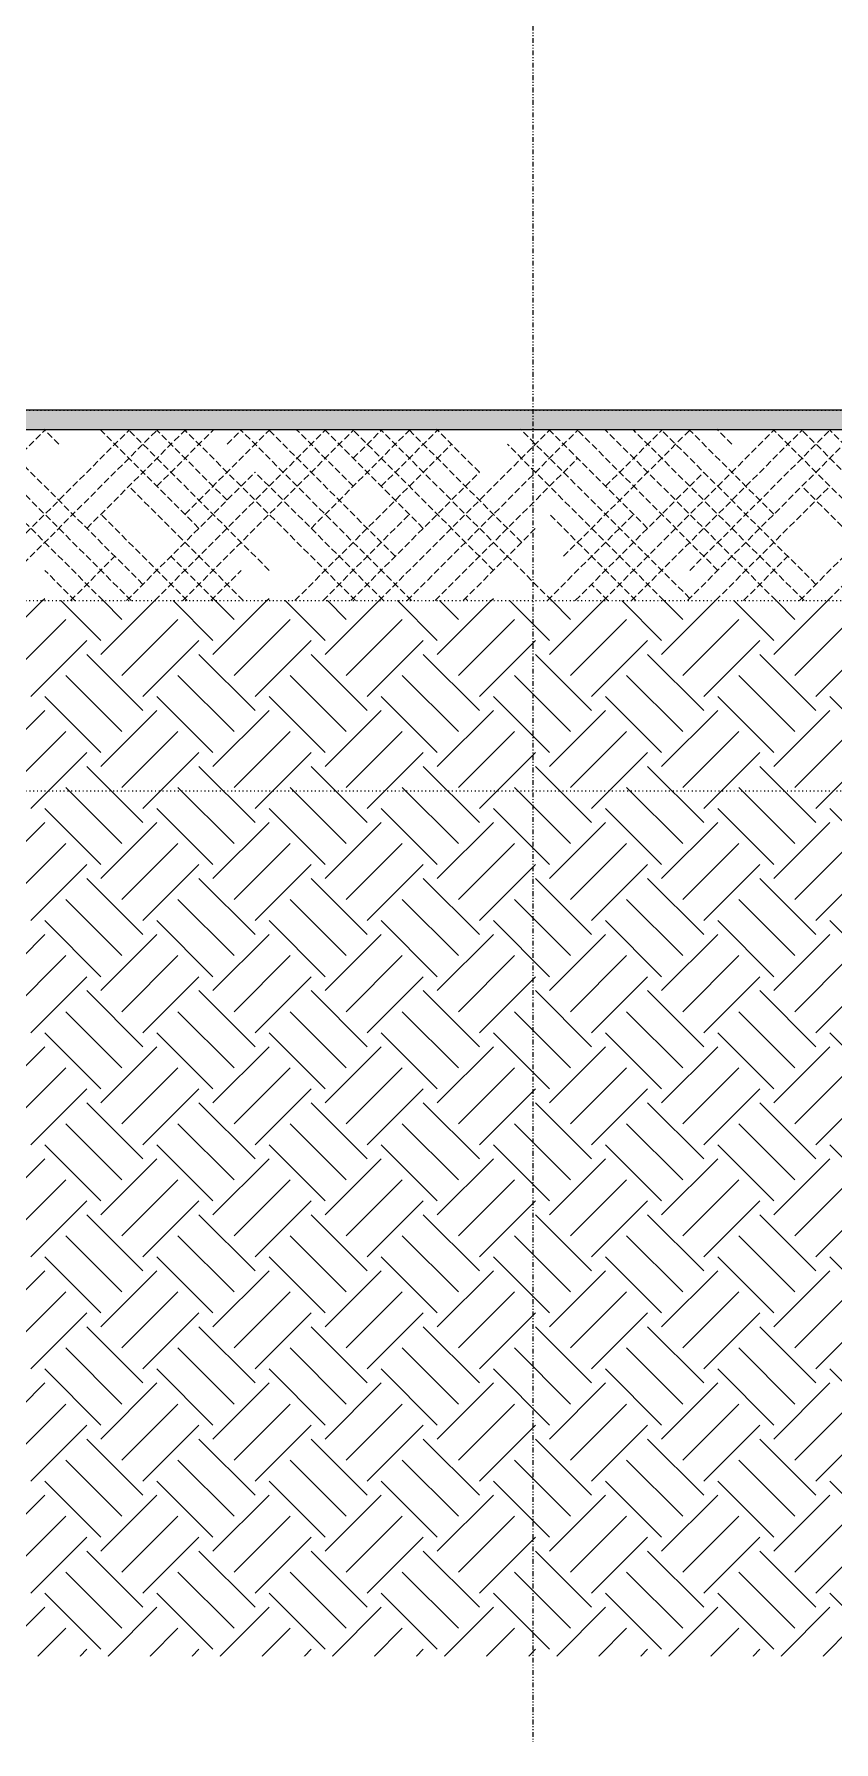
# Model space of a CAD drawing. Extents: x 37185 to 43130, y -8131 to -3926.
# Drawn here: x 40942.3 to 41026.3, y -5192.9 to -5013.3 of the extents above; entities that cross this region are included whole.
import ezdxf

# ---------------------------------------------------------------- set-up
doc = ezdxf.new("R2010")
doc.units = 0
doc.header["$MEASUREMENT"] = 0
for name, pattern in [('ESTILO_TQS_0001', [1, 0.7, -0.3]), ('ESTILO_TQS_0002', [0.4, 0.1, -0.3]), ('ESTILO_TQS_0004', [1.12, 0.5, -0.2, 0.01, -0.2, 0.01, -0.2])]:
    doc.linetypes.add(name, pattern=pattern)
for name, color, linetype in [('47', 15, 'CONTINUOUS'), ('67', 7, 'CONTINUOUS'), ('68', 4, 'CONTINUOUS'), ('70', 160, 'CONTINUOUS'), ('96', 252, 'CONTINUOUS')]:
    doc.layers.add(name, color=color, linetype=linetype)

msp = doc.modelspace()

# ---------------------------------------------------------------- linework, layer by layer
at = {"layer": '47', "linetype": 'Continuous'}
for p, q in [((40937.49, -5078.53), (40943.15, -5072.87)), ((40949.28, -5077.06), (40945.09, -5072.87)), ((40949.28, -5078.53), (40954.94, -5072.87)), ((40951.49, -5074.85), (40949.51, -5072.87)), ((40961.06, -5077.06), (40956.88, -5072.87)), ((40961.06, -5078.53), (40966.73, -5072.87)), ((40963.27, -5074.85), (40961.3, -5072.87)), ((40972.85, -5077.06), (40968.66, -5072.87)), ((40972.85, -5078.53), (40978.51, -5072.87)), ((40975.06, -5074.85), (40973.08, -5072.87)), ((40984.63, -5077.06), (40980.45, -5072.87)), ((40984.63, -5078.53), (40990.3, -5072.87)), ((40986.84, -5074.85), (40984.87, -5072.87)), ((40996.42, -5077.06), (40992.23, -5072.87)), ((40996.42, -5078.53), (41002.08, -5072.87)), ((40998.63, -5074.85), (40996.65, -5072.87)), ((41008.2, -5077.06), (41004.02, -5072.87)), ((41008.2, -5078.53), (41013.87, -5072.87)), ((41010.41, -5074.85), (41008.44, -5072.87)), ((41019.99, -5077.06), (41015.8, -5072.87)), ((41019.99, -5078.53), (41025.65, -5072.87)), ((41022.2, -5074.85), (41020.22, -5072.87)), ((40939.7, -5080.74), (40945.6, -5074.85)), ((40951.49, -5080.74), (40957.38, -5074.85)), ((40963.27, -5080.74), (40969.17, -5074.85)), ((40975.06, -5080.74), (40980.95, -5074.85)), ((40986.84, -5080.74), (40992.74, -5074.85)), ((40998.63, -5080.74), (41004.52, -5074.85)), ((41010.41, -5080.74), (41016.31, -5074.85)), ((41022.2, -5080.74), (41028.09, -5074.85)), ((40941.91, -5082.95), (40947.81, -5077.06)), ((40953.7, -5082.95), (40959.59, -5077.06)), ((40965.48, -5082.95), (40971.38, -5077.06)), ((40977.27, -5082.95), (40983.16, -5077.06)), ((40989.05, -5082.95), (40994.95, -5077.06)), ((41000.84, -5082.95), (41006.73, -5077.06)), ((41012.62, -5082.95), (41018.52, -5077.06)), ((41024.41, -5082.95), (41030.3, -5077.06)), ((40953.7, -5084.43), (40947.81, -5078.53)), ((40965.48, -5084.43), (40959.59, -5078.53)), ((40977.27, -5084.43), (40971.38, -5078.53)), ((40989.05, -5084.43), (40983.16, -5078.53)), ((41000.84, -5084.43), (40994.95, -5078.53)), ((41012.62, -5084.43), (41006.73, -5078.53)), ((41024.41, -5084.43), (41018.52, -5078.53)), ((40951.49, -5086.64), (40945.6, -5080.74)), ((40963.27, -5086.64), (40957.38, -5080.74)), ((40975.06, -5086.64), (40969.17, -5080.74)), ((40986.84, -5086.64), (40980.95, -5080.74)), ((40998.63, -5086.64), (40992.74, -5080.74)), ((41010.41, -5086.64), (41004.52, -5080.74)), ((41022.2, -5086.64), (41016.31, -5080.74)), ((40949.28, -5088.85), (40943.39, -5082.95)), ((40961.06, -5088.85), (40955.17, -5082.95)), ((40972.85, -5088.85), (40966.96, -5082.95)), ((40984.63, -5088.85), (40978.74, -5082.95)), ((40996.42, -5088.85), (40990.53, -5082.95)), ((41008.2, -5088.85), (41002.31, -5082.95)), ((41019.99, -5088.85), (41014.1, -5082.95)), ((41031.77, -5088.85), (41025.88, -5082.95)), ((40937.49, -5090.32), (40943.39, -5084.43)), ((40949.28, -5090.32), (40955.17, -5084.43)), ((40961.06, -5090.32), (40966.96, -5084.43)), ((40972.85, -5090.32), (40978.74, -5084.43)), ((40984.63, -5090.32), (40990.53, -5084.43)), ((40996.42, -5090.32), (41002.31, -5084.43)), ((41008.2, -5090.32), (41014.1, -5084.43)), ((41019.99, -5090.32), (41025.88, -5084.43)), ((40939.7, -5092.53), (40945.6, -5086.64)), ((40951.49, -5092.53), (40957.38, -5086.64)), ((40963.27, -5092.53), (40969.17, -5086.64)), ((40975.06, -5092.53), (40980.95, -5086.64)), ((40986.84, -5092.53), (40992.74, -5086.64)), ((40998.63, -5092.53), (41004.52, -5086.64)), ((41010.41, -5092.53), (41016.31, -5086.64)), ((41022.2, -5092.53), (41028.09, -5086.64)), ((40941.91, -5094.74), (40947.81, -5088.85)), ((40953.7, -5096.21), (40947.81, -5090.32)), ((40953.7, -5094.74), (40959.59, -5088.85)), ((40965.48, -5096.21), (40959.59, -5090.32)), ((40965.48, -5094.74), (40971.38, -5088.85)), ((40977.27, -5096.21), (40971.38, -5090.32)), ((40977.27, -5094.74), (40983.16, -5088.85)), ((40989.05, -5096.21), (40983.16, -5090.32)), ((40989.05, -5094.74), (40994.95, -5088.85)), ((41000.84, -5096.21), (40994.95, -5090.32)), ((41000.84, -5094.74), (41006.73, -5088.85)), ((41012.62, -5096.21), (41006.73, -5090.32)), ((41012.62, -5094.74), (41018.52, -5088.85)), ((41024.41, -5096.21), (41018.52, -5090.32)), ((41024.41, -5094.74), (41030.3, -5088.85)), ((40951.49, -5098.42), (40945.6, -5092.53)), ((40963.27, -5098.42), (40957.38, -5092.53)), ((40975.06, -5098.42), (40969.17, -5092.53)), ((40986.84, -5098.42), (40980.95, -5092.53)), ((40998.63, -5098.42), (40992.74, -5092.53)), ((41010.41, -5098.42), (41004.52, -5092.53)), ((41022.2, -5098.42), (41016.31, -5092.53)), ((40949.28, -5100.63), (40943.39, -5094.74)), ((40961.06, -5100.63), (40955.17, -5094.74)), ((40972.85, -5100.63), (40966.96, -5094.74)), ((40984.63, -5100.63), (40978.74, -5094.74)), ((40996.42, -5100.63), (40990.53, -5094.74)), ((41008.2, -5100.63), (41002.31, -5094.74)), ((41019.99, -5100.63), (41014.1, -5094.74)), ((41031.77, -5100.63), (41025.88, -5094.74)), ((40937.49, -5102.1), (40943.39, -5096.21)), ((40949.28, -5102.1), (40955.17, -5096.21)), ((40961.06, -5102.1), (40966.96, -5096.21)), ((40972.85, -5102.1), (40978.74, -5096.21)), ((40984.63, -5102.1), (40990.53, -5096.21)), ((40996.42, -5102.1), (41002.31, -5096.21)), ((41008.2, -5102.1), (41014.1, -5096.21)), ((41019.99, -5102.1), (41025.88, -5096.21)), ((40939.7, -5104.31), (40945.6, -5098.42)), ((40951.49, -5104.31), (40957.38, -5098.42)), ((40963.27, -5104.31), (40969.17, -5098.42)), ((40975.06, -5104.31), (40980.95, -5098.42)), ((40986.84, -5104.31), (40992.74, -5098.42)), ((40998.63, -5104.31), (41004.52, -5098.42)), ((41010.41, -5104.31), (41016.31, -5098.42)), ((41022.2, -5104.31), (41028.09, -5098.42)), ((40941.91, -5106.52), (40947.81, -5100.63)), ((40953.7, -5106.52), (40959.59, -5100.63)), ((40965.48, -5106.52), (40971.38, -5100.63)), ((40977.27, -5106.52), (40983.16, -5100.63)), ((40989.05, -5106.52), (40994.95, -5100.63)), ((41000.84, -5106.52), (41006.73, -5100.63)), ((41012.62, -5106.52), (41018.52, -5100.63)), ((41024.41, -5106.52), (41030.3, -5100.63)), ((40953.7, -5108), (40947.81, -5102.1)), ((40965.48, -5108), (40959.59, -5102.1)), ((40977.27, -5108), (40971.38, -5102.1)), ((40989.05, -5108), (40983.16, -5102.1)), ((41000.84, -5108), (40994.95, -5102.1)), ((41012.62, -5108), (41006.73, -5102.1)), ((41024.41, -5108), (41018.52, -5102.1)), ((40951.49, -5110.21), (40945.6, -5104.31)), ((40963.27, -5110.21), (40957.38, -5104.31)), ((40975.06, -5110.21), (40969.17, -5104.31)), ((40986.84, -5110.21), (40980.95, -5104.31)), ((40998.63, -5110.21), (40992.74, -5104.31)), ((41010.41, -5110.21), (41004.52, -5104.31)), ((41022.2, -5110.21), (41016.31, -5104.31)), ((40937.49, -5113.89), (40943.39, -5108)), ((40949.28, -5112.42), (40943.39, -5106.52)), ((40949.28, -5113.89), (40955.17, -5108)), ((40961.06, -5112.42), (40955.17, -5106.52)), ((40961.06, -5113.89), (40966.96, -5108)), ((40972.85, -5112.42), (40966.96, -5106.52)), ((40972.85, -5113.89), (40978.74, -5108)), ((40984.63, -5112.42), (40978.74, -5106.52)), ((40984.63, -5113.89), (40990.53, -5108)), ((40996.42, -5112.42), (40990.53, -5106.52)), ((40996.42, -5113.89), (41002.31, -5108)), ((41008.2, -5112.42), (41002.31, -5106.52)), ((41008.2, -5113.89), (41014.1, -5108)), ((41019.99, -5112.42), (41014.1, -5106.52)), ((41019.99, -5113.89), (41025.88, -5108)), ((41031.77, -5112.42), (41025.88, -5106.52)), ((40939.7, -5116.1), (40945.6, -5110.21)), ((40951.49, -5116.1), (40957.38, -5110.21)), ((40963.27, -5116.1), (40969.17, -5110.21)), ((40975.06, -5116.1), (40980.95, -5110.21)), ((40986.84, -5116.1), (40992.74, -5110.21)), ((40998.63, -5116.1), (41004.52, -5110.21)), ((41010.41, -5116.1), (41016.31, -5110.21)), ((41022.2, -5116.1), (41028.09, -5110.21)), ((40941.91, -5118.31), (40947.81, -5112.42)), ((40953.7, -5118.31), (40959.59, -5112.42)), ((40965.48, -5118.31), (40971.38, -5112.42)), ((40977.27, -5118.31), (40983.16, -5112.42)), ((40989.05, -5118.31), (40994.95, -5112.42)), ((41000.84, -5118.31), (41006.73, -5112.42)), ((41012.62, -5118.31), (41018.52, -5112.42)), ((41024.41, -5118.31), (41030.3, -5112.42)), ((40953.7, -5119.78), (40947.81, -5113.89)), ((40965.48, -5119.78), (40959.59, -5113.89)), ((40977.27, -5119.78), (40971.38, -5113.89)), ((40989.05, -5119.78), (40983.16, -5113.89)), ((41000.84, -5119.78), (40994.95, -5113.89)), ((41012.62, -5119.78), (41006.73, -5113.89)), ((41024.41, -5119.78), (41018.52, -5113.89)), ((40951.49, -5121.99), (40945.6, -5116.1)), ((40963.27, -5121.99), (40957.38, -5116.1)), ((40975.06, -5121.99), (40969.17, -5116.1)), ((40986.84, -5121.99), (40980.95, -5116.1)), ((40998.63, -5121.99), (40992.74, -5116.1)), ((41010.41, -5121.99), (41004.52, -5116.1)), ((41022.2, -5121.99), (41016.31, -5116.1)), ((40949.28, -5124.2), (40943.39, -5118.31)), ((40961.06, -5124.2), (40955.17, -5118.31)), ((40972.85, -5124.2), (40966.96, -5118.31)), ((40984.63, -5124.2), (40978.74, -5118.31)), ((40996.42, -5124.2), (40990.53, -5118.31)), ((41008.2, -5124.2), (41002.31, -5118.31)), ((41019.99, -5124.2), (41014.1, -5118.31)), ((41031.77, -5124.2), (41025.88, -5118.31)), ((40937.49, -5125.67), (40943.39, -5119.78)), ((40949.28, -5125.67), (40955.17, -5119.78)), ((40961.06, -5125.67), (40966.96, -5119.78)), ((40972.85, -5125.67), (40978.74, -5119.78)), ((40984.63, -5125.67), (40990.53, -5119.78)), ((40996.42, -5125.67), (41002.31, -5119.78)), ((41008.2, -5125.67), (41014.1, -5119.78)), ((41019.99, -5125.67), (41025.88, -5119.78)), ((40939.7, -5127.88), (40945.6, -5121.99)), ((40951.49, -5127.88), (40957.38, -5121.99)), ((40963.27, -5127.88), (40969.17, -5121.99)), ((40975.06, -5127.88), (40980.95, -5121.99)), ((40986.84, -5127.88), (40992.74, -5121.99)), ((40998.63, -5127.88), (41004.52, -5121.99)), ((41010.41, -5127.88), (41016.31, -5121.99)), ((41022.2, -5127.88), (41028.09, -5121.99)), ((40941.91, -5130.09), (40947.81, -5124.2)), ((40953.7, -5130.09), (40959.59, -5124.2)), ((40965.48, -5130.09), (40971.38, -5124.2)), ((40977.27, -5130.09), (40983.16, -5124.2)), ((40989.05, -5130.09), (40994.95, -5124.2)), ((41000.84, -5130.09), (41006.73, -5124.2)), ((41012.62, -5130.09), (41018.52, -5124.2)), ((41024.41, -5130.09), (41030.3, -5124.2)), ((40953.7, -5131.57), (40947.81, -5125.67)), ((40965.48, -5131.57), (40959.59, -5125.67)), ((40977.27, -5131.57), (40971.38, -5125.67)), ((40989.05, -5131.57), (40983.16, -5125.67)), ((41000.84, -5131.57), (40994.95, -5125.67)), ((41012.62, -5131.57), (41006.73, -5125.67)), ((41024.41, -5131.57), (41018.52, -5125.67)), ((40951.49, -5133.78), (40945.6, -5127.88)), ((40963.27, -5133.78), (40957.38, -5127.88)), ((40975.06, -5133.78), (40969.17, -5127.88)), ((40986.84, -5133.78), (40980.95, -5127.88)), ((40998.63, -5133.78), (40992.74, -5127.88)), ((41010.41, -5133.78), (41004.52, -5127.88)), ((41022.2, -5133.78), (41016.31, -5127.88)), ((40937.49, -5137.46), (40943.39, -5131.57)), ((40949.28, -5135.99), (40943.39, -5130.09)), ((40949.28, -5137.46), (40955.17, -5131.57)), ((40961.06, -5135.99), (40955.17, -5130.09)), ((40961.06, -5137.46), (40966.96, -5131.57)), ((40972.85, -5135.99), (40966.96, -5130.09)), ((40972.85, -5137.46), (40978.74, -5131.57)), ((40984.63, -5135.99), (40978.74, -5130.09)), ((40984.63, -5137.46), (40990.53, -5131.57)), ((40996.42, -5135.99), (40990.53, -5130.09)), ((40996.42, -5137.46), (41002.31, -5131.57)), ((41008.2, -5135.99), (41002.31, -5130.09)), ((41008.2, -5137.46), (41014.1, -5131.57)), ((41019.99, -5135.99), (41014.1, -5130.09)), ((41019.99, -5137.46), (41025.88, -5131.57)), ((41031.77, -5135.99), (41025.88, -5130.09)), ((40939.7, -5139.67), (40945.6, -5133.78)), ((40951.49, -5139.67), (40957.38, -5133.78)), ((40963.27, -5139.67), (40969.17, -5133.78)), ((40975.06, -5139.67), (40980.95, -5133.78)), ((40986.84, -5139.67), (40992.74, -5133.78)), ((40998.63, -5139.67), (41004.52, -5133.78)), ((41010.41, -5139.67), (41016.31, -5133.78)), ((41022.2, -5139.67), (41028.09, -5133.78)), ((40941.91, -5141.88), (40947.81, -5135.99)), ((40953.7, -5141.88), (40959.59, -5135.99)), ((40965.48, -5141.88), (40971.38, -5135.99)), ((40977.27, -5141.88), (40983.16, -5135.99)), ((40989.05, -5141.88), (40994.95, -5135.99)), ((41000.84, -5141.88), (41006.73, -5135.99)), ((41012.62, -5141.88), (41018.52, -5135.99)), ((41024.41, -5141.88), (41030.3, -5135.99)), ((40953.7, -5143.35), (40947.81, -5137.46)), ((40965.48, -5143.35), (40959.59, -5137.46)), ((40977.27, -5143.35), (40971.38, -5137.46)), ((40989.05, -5143.35), (40983.16, -5137.46)), ((41000.84, -5143.35), (40994.95, -5137.46)), ((41012.62, -5143.35), (41006.73, -5137.46)), ((41024.41, -5143.35), (41018.52, -5137.46)), ((40951.49, -5145.56), (40945.6, -5139.67)), ((40963.27, -5145.56), (40957.38, -5139.67)), ((40975.06, -5145.56), (40969.17, -5139.67)), ((40986.84, -5145.56), (40980.95, -5139.67)), ((40998.63, -5145.56), (40992.74, -5139.67)), ((41010.41, -5145.56), (41004.52, -5139.67)), ((41022.2, -5145.56), (41016.31, -5139.67)), ((40949.28, -5147.77), (40943.39, -5141.88)), ((40961.06, -5147.77), (40955.17, -5141.88)), ((40972.85, -5147.77), (40966.96, -5141.88)), ((40984.63, -5147.77), (40978.74, -5141.88)), ((40996.42, -5147.77), (40990.53, -5141.88)), ((41008.2, -5147.77), (41002.31, -5141.88)), ((41019.99, -5147.77), (41014.1, -5141.88)), ((41031.77, -5147.77), (41025.88, -5141.88)), ((40937.49, -5149.24), (40943.39, -5143.35)), ((40949.28, -5149.24), (40955.17, -5143.35)), ((40961.06, -5149.24), (40966.96, -5143.35)), ((40972.85, -5149.24), (40978.74, -5143.35)), ((40984.63, -5149.24), (40990.53, -5143.35)), ((40996.42, -5149.24), (41002.31, -5143.35)), ((41008.2, -5149.24), (41014.1, -5143.35)), ((41019.99, -5149.24), (41025.88, -5143.35)), ((40939.7, -5151.45), (40945.6, -5145.56)), ((40951.49, -5151.45), (40957.38, -5145.56)), ((40963.27, -5151.45), (40969.17, -5145.56)), ((40975.06, -5151.45), (40980.95, -5145.56)), ((40986.84, -5151.45), (40992.74, -5145.56)), ((40998.63, -5151.45), (41004.52, -5145.56)), ((41010.41, -5151.45), (41016.31, -5145.56)), ((41022.2, -5151.45), (41028.09, -5145.56)), ((40941.91, -5153.66), (40947.81, -5147.77)), ((40953.7, -5153.66), (40959.59, -5147.77)), ((40965.48, -5153.66), (40971.38, -5147.77)), ((40977.27, -5153.66), (40983.16, -5147.77)), ((40989.05, -5153.66), (40994.95, -5147.77)), ((41000.84, -5153.66), (41006.73, -5147.77)), ((41012.62, -5153.66), (41018.52, -5147.77)), ((41024.41, -5153.66), (41030.3, -5147.77)), ((40953.7, -5155.14), (40947.81, -5149.24)), ((40965.48, -5155.14), (40959.59, -5149.24)), ((40977.27, -5155.14), (40971.38, -5149.24)), ((40989.05, -5155.14), (40983.16, -5149.24)), ((41000.84, -5155.14), (40994.95, -5149.24)), ((41012.62, -5155.14), (41006.73, -5149.24)), ((41024.41, -5155.14), (41018.52, -5149.24)), ((40951.49, -5157.35), (40945.6, -5151.45)), ((40963.27, -5157.35), (40957.38, -5151.45)), ((40975.06, -5157.35), (40969.17, -5151.45)), ((40986.84, -5157.35), (40980.95, -5151.45)), ((40998.63, -5157.35), (40992.74, -5151.45)), ((41010.41, -5157.35), (41004.52, -5151.45)), ((41022.2, -5157.35), (41016.31, -5151.45)), ((40949.28, -5159.56), (40943.39, -5153.66)), ((40961.06, -5159.56), (40955.17, -5153.66)), ((40972.85, -5159.56), (40966.96, -5153.66)), ((40984.63, -5159.56), (40978.74, -5153.66)), ((40996.42, -5159.56), (40990.53, -5153.66)), ((41008.2, -5159.56), (41002.31, -5153.66)), ((41019.99, -5159.56), (41014.1, -5153.66)), ((41031.77, -5159.56), (41025.88, -5153.66)), ((40937.49, -5161.03), (40943.39, -5155.14)), ((40949.28, -5161.03), (40955.17, -5155.14)), ((40961.06, -5161.03), (40966.96, -5155.14)), ((40972.85, -5161.03), (40978.74, -5155.14)), ((40984.63, -5161.03), (40990.53, -5155.14)), ((40996.42, -5161.03), (41002.31, -5155.14)), ((41008.2, -5161.03), (41014.1, -5155.14)), ((41019.99, -5161.03), (41025.88, -5155.14)), ((40939.7, -5163.24), (40945.6, -5157.35)), ((40951.49, -5163.24), (40957.38, -5157.35)), ((40963.27, -5163.24), (40969.17, -5157.35)), ((40975.06, -5163.24), (40980.95, -5157.35)), ((40986.84, -5163.24), (40992.74, -5157.35)), ((40998.63, -5163.24), (41004.52, -5157.35)), ((41010.41, -5163.24), (41016.31, -5157.35)), ((41022.2, -5163.24), (41028.09, -5157.35)), ((40941.91, -5165.45), (40947.81, -5159.56)), ((40953.7, -5165.45), (40959.59, -5159.56)), ((40965.48, -5165.45), (40971.38, -5159.56)), ((40977.27, -5165.45), (40983.16, -5159.56)), ((40989.05, -5165.45), (40994.95, -5159.56)), ((41000.84, -5165.45), (41006.73, -5159.56)), ((41012.62, -5165.45), (41018.52, -5159.56)), ((41024.41, -5165.45), (41030.3, -5159.56)), ((40953.7, -5166.92), (40947.81, -5161.03)), ((40965.48, -5166.92), (40959.59, -5161.03)), ((40977.27, -5166.92), (40971.38, -5161.03)), ((40989.05, -5166.92), (40983.16, -5161.03)), ((41000.84, -5166.92), (40994.95, -5161.03)), ((41012.62, -5166.92), (41006.73, -5161.03)), ((41024.41, -5166.92), (41018.52, -5161.03)), ((40951.49, -5169.13), (40945.6, -5163.24)), ((40963.27, -5169.13), (40957.38, -5163.24)), ((40975.06, -5169.13), (40969.17, -5163.24)), ((40986.84, -5169.13), (40980.95, -5163.24)), ((40998.63, -5169.13), (40992.74, -5163.24)), ((41010.41, -5169.13), (41004.52, -5163.24)), ((41022.2, -5169.13), (41016.31, -5163.24)), ((40949.28, -5171.34), (40943.39, -5165.45)), ((40961.06, -5171.34), (40955.17, -5165.45)), ((40972.85, -5171.34), (40966.96, -5165.45)), ((40984.63, -5171.34), (40978.74, -5165.45)), ((40996.42, -5171.34), (40990.53, -5165.45)), ((41008.2, -5171.34), (41002.31, -5165.45)), ((41019.99, -5171.34), (41014.1, -5165.45)), ((41031.77, -5171.34), (41025.88, -5165.45)), ((40937.49, -5172.82), (40943.39, -5166.92)), ((40949.28, -5172.82), (40955.17, -5166.92)), ((40961.06, -5172.82), (40966.96, -5166.92)), ((40972.85, -5172.82), (40978.74, -5166.92)), ((40984.63, -5172.82), (40990.53, -5166.92)), ((40996.42, -5172.82), (41002.31, -5166.92)), ((41008.2, -5172.82), (41014.1, -5166.92)), ((41019.99, -5172.82), (41025.88, -5166.92)), ((40939.7, -5175.02), (40945.6, -5169.13)), ((40951.49, -5175.02), (40957.38, -5169.13)), ((40963.27, -5175.02), (40969.17, -5169.13)), ((40975.06, -5175.02), (40980.95, -5169.13)), ((40986.84, -5175.02), (40992.74, -5169.13)), ((40998.63, -5175.02), (41004.52, -5169.13)), ((41010.41, -5175.02), (41016.31, -5169.13)), ((41022.2, -5175.02), (41028.09, -5169.13)), ((40941.91, -5177.23), (40947.81, -5171.34)), ((40953.7, -5178.71), (40947.81, -5172.82)), ((40953.7, -5177.23), (40959.59, -5171.34)), ((40965.48, -5178.71), (40959.59, -5172.82)), ((40965.48, -5177.23), (40971.38, -5171.34)), ((40977.27, -5178.71), (40971.38, -5172.82)), ((40977.27, -5177.23), (40983.16, -5171.34)), ((40989.05, -5178.71), (40983.16, -5172.82)), ((40989.05, -5177.23), (40994.95, -5171.34)), ((41000.84, -5178.71), (40994.95, -5172.82)), ((41000.84, -5177.23), (41006.73, -5171.34)), ((41012.62, -5178.71), (41006.73, -5172.82)), ((41012.62, -5177.23), (41018.52, -5171.34)), ((41024.41, -5178.71), (41018.52, -5172.82)), ((41024.41, -5177.23), (41030.3, -5171.34)), ((40951.49, -5180.92), (40945.6, -5175.02)), ((40963.27, -5180.92), (40957.38, -5175.02)), ((40975.06, -5180.92), (40969.17, -5175.02)), ((40986.84, -5180.92), (40980.95, -5175.02)), ((40998.63, -5180.92), (40992.74, -5175.02)), ((41010.41, -5180.92), (41004.52, -5175.02)), ((41022.2, -5180.92), (41016.31, -5175.02)), ((40949.28, -5183.13), (40943.39, -5177.23)), ((40961.06, -5183.13), (40955.17, -5177.23)), ((40972.85, -5183.13), (40966.96, -5177.23)), ((40984.63, -5183.13), (40978.74, -5177.23)), ((40996.42, -5183.13), (40990.53, -5177.23)), ((41008.2, -5183.13), (41002.31, -5177.23)), ((41019.99, -5183.13), (41014.1, -5177.23)), ((41031.77, -5183.13), (41025.88, -5177.23)), ((40938.25, -5183.85), (40943.39, -5178.71)), ((40950.03, -5183.85), (40955.17, -5178.71)), ((40961.82, -5183.85), (40966.96, -5178.71)), ((40973.6, -5183.85), (40978.74, -5178.71)), ((40985.39, -5183.85), (40990.53, -5178.71)), ((40997.17, -5183.85), (41002.31, -5178.71)), ((41008.96, -5183.85), (41014.1, -5178.71)), ((41020.74, -5183.85), (41025.88, -5178.71)), ((40942.67, -5183.85), (40945.6, -5180.92)), ((40954.45, -5183.85), (40957.38, -5180.92)), ((40966.24, -5183.85), (40969.17, -5180.92)), ((40978.02, -5183.85), (40980.95, -5180.92)), ((40989.81, -5183.85), (40992.74, -5180.92)), ((41001.59, -5183.85), (41004.52, -5180.92)), ((41013.38, -5183.85), (41016.31, -5180.92)), ((41025.16, -5183.85), (41028.09, -5180.92)), ((40947.09, -5183.85), (40947.81, -5183.13)), ((40958.87, -5183.85), (40959.59, -5183.13)), ((40970.66, -5183.85), (40971.38, -5183.13)), ((40982.44, -5183.85), (40983.16, -5183.13)), ((40994.23, -5183.85), (40994.95, -5183.13)), ((41006.01, -5183.85), (41006.73, -5183.13)), ((41017.8, -5183.85), (41018.52, -5183.13)), ((40942.63, -5183.85), (40942.63, -5183.85)), ((40947.05, -5183.85), (40947.05, -5183.85)), ((40950, -5183.85), (40950, -5183.85)), ((40954.42, -5183.85), (40954.42, -5183.85)), ((40958.84, -5183.85), (40958.84, -5183.85)), ((40961.78, -5183.85), (40961.78, -5183.85)), ((40966.2, -5183.85), (40966.2, -5183.85)), ((40970.62, -5183.85), (40970.62, -5183.85)), ((40973.57, -5183.85), (40973.57, -5183.85)), ((40977.99, -5183.85), (40977.99, -5183.85)), ((40982.41, -5183.85), (40982.41, -5183.85)), ((40985.35, -5183.85), (40985.35, -5183.85)), ((40989.77, -5183.85), (40989.77, -5183.85)), ((40994.19, -5183.85), (40994.19, -5183.85)), ((40997.14, -5183.85), (40997.14, -5183.85)), ((41001.56, -5183.85), (41001.56, -5183.85)), ((41005.98, -5183.85), (41005.98, -5183.85)), ((41008.92, -5183.85), (41008.92, -5183.85)), ((41013.34, -5183.85), (41013.34, -5183.85)), ((41017.76, -5183.85), (41017.76, -5183.85)), ((41020.71, -5183.85), (41020.71, -5183.85)), ((41025.13, -5183.85), (41025.13, -5183.85))]:
    msp.add_line(p, q, dxfattribs=at)
at = {"layer": '67', "linetype": 'ESTILO_TQS_0002'}
for p, q in [((40217.75, -5052.87), (42548.32, -5052.87)), ((40217.75, -5072.87), (42548.32, -5072.87)), ((40793.37, -5092.87), (42548.32, -5092.87))]:
    msp.add_line(p, q, dxfattribs=at)
at = {"layer": '68', "linetype": 'ESTILO_TQS_0001'}
for p, q in [((40925.48, -5072.87), (40943.48, -5054.87)), ((40934.32, -5072.87), (40952.32, -5054.87)), ((40952.46, -5072.87), (40934.55, -5054.96)), ((40953.7, -5071.17), (40937.4, -5054.87)), ((40940.44, -5069.7), (40955.26, -5054.87)), ((40944.86, -5056.44), (40943.3, -5054.87)), ((40947.81, -5065.28), (40958.21, -5054.87)), ((40959.59, -5065.28), (40949.19, -5054.87)), ((40949.28, -5054.96), (40949.37, -5054.87)), ((40966.96, -5069.7), (40952.13, -5054.87)), ((40954.94, -5072.87), (40972.85, -5054.96)), ((40962.54, -5062.33), (40955.08, -5054.87)), ((40955.17, -5060.86), (40961.15, -5054.87)), ((40957.89, -5072.87), (40975.89, -5054.87)), ((40958.12, -5063.8), (40967.05, -5054.87)), ((40976.03, -5072.87), (40958.12, -5054.96)), ((40962.54, -5056.44), (40964.1, -5054.87)), ((40981.92, -5072.87), (40963.92, -5054.87)), ((40980.21, -5068.22), (40966.87, -5054.87)), ((40975.8, -5060.86), (40969.81, -5054.87)), ((40971.38, -5065.28), (40981.78, -5054.87)), ((40983.16, -5065.28), (40972.76, -5054.87)), ((40990.53, -5069.7), (40975.7, -5054.87)), ((40975.8, -5057.91), (40978.83, -5054.87)), ((40978.51, -5072.87), (40996.42, -5054.96)), ((40996.65, -5072.87), (40978.65, -5054.87)), ((40978.74, -5060.86), (40984.73, -5054.87)), ((40981.46, -5072.87), (40999.46, -5054.87)), ((40993.47, -5066.75), (40981.6, -5054.87)), ((40989.05, -5059.38), (40984.54, -5054.87)), ((41011.15, -5072.64), (40993.38, -5054.87)), ((41006.73, -5065.28), (40996.33, -5054.87)), ((40997.89, -5068.22), (41011.24, -5054.87)), ((41014.1, -5069.7), (40999.28, -5054.87)), ((41002.08, -5072.87), (41019.99, -5054.96)), ((41020.22, -5072.87), (41002.22, -5054.87)), ((41002.31, -5060.86), (41008.3, -5054.87)), ((41005.03, -5072.87), (41023.03, -5054.87)), ((41023.17, -5072.87), (41005.26, -5054.96)), ((41024.41, -5071.17), (41008.11, -5054.87)), ((41010.92, -5072.87), (41028.92, -5054.87)), ((41019.99, -5063.8), (41011.06, -5054.87)), ((41011.15, -5069.7), (41025.97, -5054.87)), ((41015.57, -5056.44), (41014.01, -5054.87)), ((41037.9, -5072.87), (41019.9, -5054.87)), ((41037.67, -5069.7), (41022.85, -5054.87)), ((41025.65, -5072.87), (41043.56, -5054.96)), ((41043.79, -5072.87), (41025.79, -5054.87)), ((40969.67, -5072.87), (40986.11, -5056.44)), ((40984.4, -5072.87), (40999.37, -5057.91)), ((41008.44, -5072.87), (40992, -5056.44)), ((40951.99, -5072.87), (40965.48, -5059.38)), ((40978.97, -5072.87), (40965.48, -5059.38)), ((40975.56, -5072.87), (40989.05, -5059.38)), ((40999.13, -5072.87), (41012.62, -5059.38)), ((41022.7, -5072.87), (41036.19, -5059.38)), ((40964.24, -5072.87), (40952.23, -5060.86)), ((41013.87, -5072.87), (41025.88, -5060.86)), ((41034.95, -5072.87), (41022.94, -5060.86)), ((40949.51, -5072.87), (40938.97, -5062.33)), ((40958.35, -5072.87), (40949.28, -5063.8)), ((40972.62, -5072.87), (40981.69, -5063.8)), ((40996.19, -5072.87), (41005.26, -5063.8)), ((41005.49, -5072.87), (40996.42, -5063.8)), ((40987.35, -5072.87), (40994.95, -5065.28)), ((40946.1, -5072.87), (40950.75, -5068.22)), ((40961.3, -5072.87), (40956.64, -5068.22)), ((41016.81, -5072.87), (41021.46, -5068.22)), ((40946.56, -5072.87), (40943.39, -5069.7)), ((40960.83, -5072.87), (40964.01, -5069.7)), ((41002.54, -5072.87), (41000.84, -5071.17)), ((40943.15, -5072.87), (40943.39, -5072.64)), ((40943.62, -5072.87), (40943.62, -5072.87)), ((40949.05, -5072.87), (40949.05, -5072.87)), ((40955.4, -5072.87), (40955.4, -5072.87)), ((40963.78, -5072.87), (40963.78, -5072.87)), ((40966.73, -5072.87), (40966.96, -5072.64)), ((40967.19, -5072.87), (40967.19, -5072.87)), ((40970.13, -5072.87), (40970.13, -5072.87)), ((40973.08, -5072.87), (40973.08, -5072.87)), ((40984.87, -5072.87), (40984.87, -5072.87)), ((40987.81, -5072.87), (40987.58, -5072.64)), ((40990.3, -5072.87), (40990.53, -5072.64)), ((40990.76, -5072.87), (40990.76, -5072.87)), ((40993.24, -5072.87), (40993.24, -5072.87)), ((40993.7, -5072.87), (40993.7, -5072.87)), ((40999.6, -5072.87), (40999.6, -5072.87)), ((41007.97, -5072.87), (41007.97, -5072.87)), ((41011.38, -5072.87), (41011.38, -5072.87)), ((41014.33, -5072.87), (41014.33, -5072.87)), ((41017.28, -5072.87), (41017.28, -5072.87)), ((41019.76, -5072.87), (41019.76, -5072.87)), ((41026.11, -5072.87), (41026.11, -5072.87))]:
    msp.add_line(p, q, dxfattribs=at)
at = {"layer": '70', "linetype": 'ESTILO_TQS_0004'}
msp.add_line((40994.65, -4323.44), (40994.65, -5192.87), dxfattribs=at)
at = {"layer": '96', "linetype": 'Continuous'}
msp.add_lwpolyline([(40920.65, -5052.87), (40920.65, -5054.87), (42391.82, -5054.87), (42391.82, -5052.87), (40920.65, -5052.87)], dxfattribs=at)
msp.add_lwpolyline([(40920.65, -5052.87), (40920.65, -5054.87), (42391.82, -5054.87), (42391.82, -5052.87), (40920.65, -5052.87)], dxfattribs=at)
for points in [[(40920.65, -5052.87), (40920.65, -5054.87), (42391.82, -5054.87)], [(40920.65, -5052.87), (42391.82, -5054.87), (42391.82, -5052.87)], [(40920.65, -5052.87), (42391.82, -5052.87), (40920.65, -5052.87)], [(40920.65, -5052.87), (40920.65, -5054.87), (42391.82, -5054.87)], [(40920.65, -5052.87), (42391.82, -5054.87), (42391.82, -5052.87)], [(40920.65, -5052.87), (42391.82, -5052.87), (40920.65, -5052.87)]]:
    msp.add_solid(points, dxfattribs=at)

doc.saveas('drawing.dxf')
